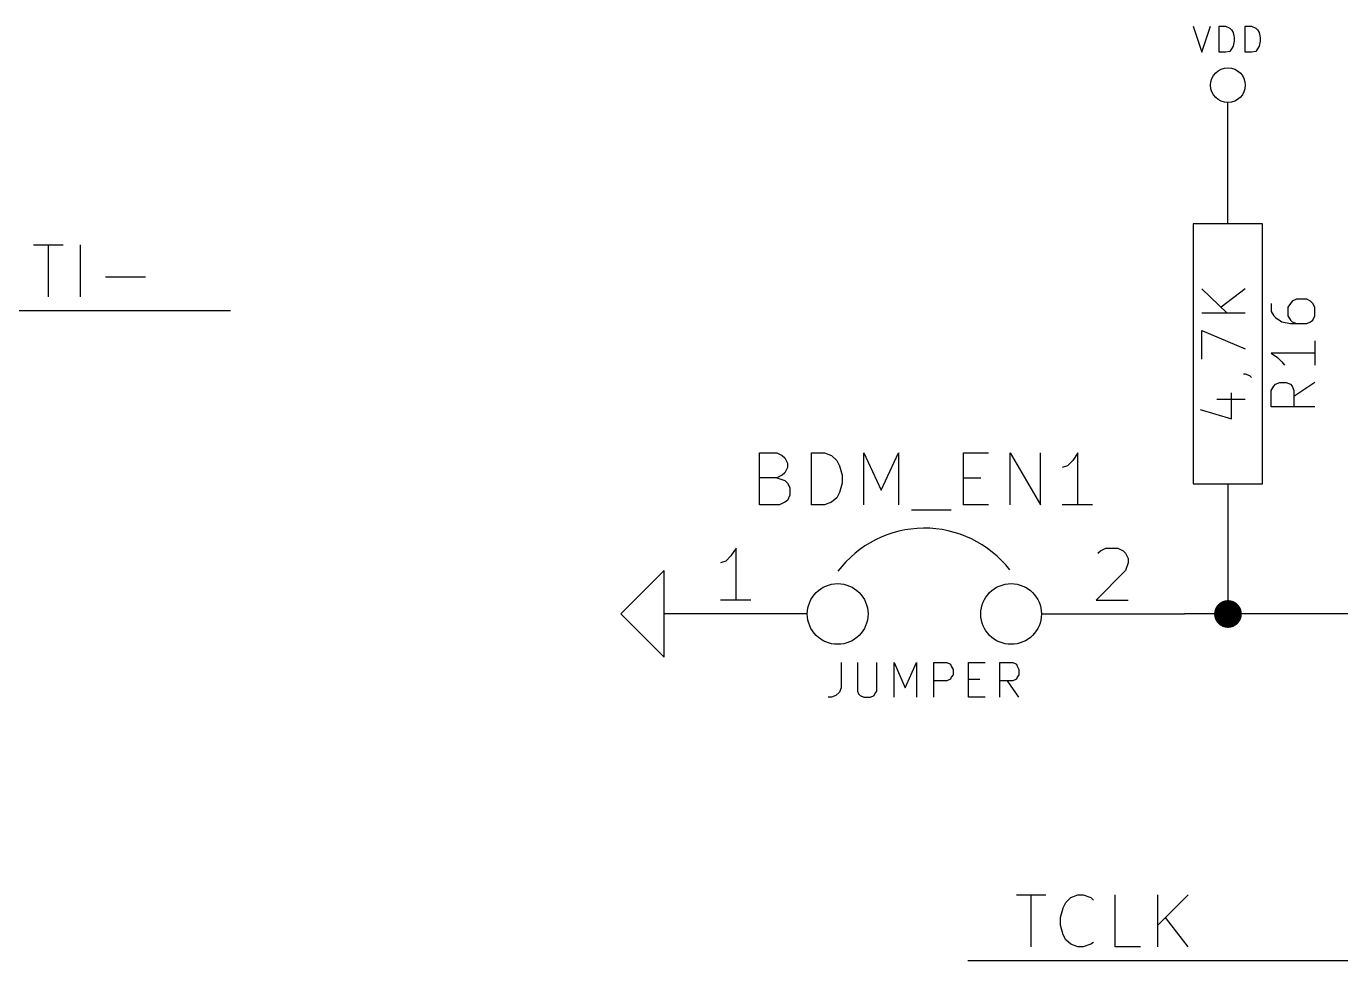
# Model space of a CAD drawing. Extents: x 4000 to 161350, y 4000 to 113000.
# Drawn here: x 36645 to 51800, y 79500 to 90280 of the extents above; entities that cross this region are included whole.
import ezdxf

# ---------------------------------------------------------------- set-up
doc = ezdxf.new("R2010")
doc.units = 0
for name, color, linetype in [('BLACK', 1, 'CONTINUOUS'), ('CYAN', 4, 'CONTINUOUS'), ('GREEN', 3, 'CONTINUOUS'), ('RED', 5, 'CONTINUOUS')]:
    doc.layers.add(name, color=color, linetype=linetype)

msp = doc.modelspace()

# ---------------------------------------------------------------- linework, layer by layer
at = {"layer": 'BLACK'}
for p, q in [((36730, 87760), (37070, 87760)), ((36900, 87160), (36900, 87760)), ((37270, 87160), (37270, 87760)), ((37560, 87390), (38020, 87390)), ((48060, 80260), (48400, 80260)), ((48230, 79660), (48230, 80260)), ((48600, 80110), (48630, 80170)), ((48630, 80170), (48690, 80230)), ((48690, 80230), (48770, 80260)), ((48770, 80260), (48830, 80260)), ((48830, 80260), (48920, 80230)), ((48920, 80230), (48950, 80200)), ((49200, 79660), (49200, 80260)), ((49690, 79660), (49690, 80260)), ((50040, 80260), (49690, 79910)), ((48570, 80000), (48600, 80110)), ((48570, 79910), (48570, 80000)), ((48600, 79800), (48570, 79910)), ((50040, 79660), (49780, 80000)), ((48630, 79740), (48600, 79800)), ((48690, 79690), (48630, 79740)), ((48770, 79660), (48690, 79690)), ((48830, 79660), (48770, 79660)), ((48920, 79690), (48830, 79660)), ((48950, 79710), (48920, 79690)), ((49490, 79660), (49200, 79660))]:
    msp.add_line(p, q, dxfattribs=at)
at = {"layer": 'CYAN'}
for p, q in [((50100, 90280), (50200, 89980)), ((50200, 89980), (50300, 90280)), ((50400, 89980), (50400, 90280)), ((50400, 90280), (50470, 90280)), ((50470, 90280), (50520, 90260)), ((50520, 90260), (50540, 90240)), ((50540, 90240), (50560, 90210)), ((50560, 90210), (50570, 90150)), ((50700, 89980), (50700, 90280)), ((50700, 90280), (50770, 90280)), ((50770, 90280), (50820, 90260)), ((50820, 90260), (50840, 90240)), ((50840, 90240), (50860, 90210)), ((50860, 90210), (50870, 90150)), ((50560, 90050), (50540, 90020)), ((50570, 90110), (50560, 90050)), ((50570, 90150), (50570, 90110)), ((50860, 90050), (50840, 90020)), ((50870, 90110), (50860, 90050)), ((50870, 90150), (50870, 90110)), ((50470, 89980), (50400, 89980)), ((50520, 89990), (50470, 89980)), ((50540, 90020), (50520, 89990)), ((50770, 89980), (50700, 89980)), ((50820, 89990), (50770, 89980)), ((50840, 90020), (50820, 89990)), ((50200, 87250), (50490, 86970)), ((50700, 87250), (50420, 87040)), ((51000, 87080), (51000, 86990)), ((51000, 86990), (51030, 86940)), ((51220, 87080), (51190, 87040)), ((51190, 87040), (51190, 86940)), ((51240, 87110), (51220, 87080)), ((51290, 87130), (51240, 87110)), ((51410, 87130), (51290, 87130)), ((51450, 87110), (51410, 87130)), ((51480, 87080), (51450, 87110)), ((51500, 87040), (51480, 87080)), ((51500, 86940), (51500, 87040)), ((50700, 86970), (50200, 86970)), ((51030, 86940), (51050, 86920)), ((51050, 86920), (51120, 86870)), ((51120, 86870), (51220, 86850)), ((51190, 86940), (51220, 86890)), ((51220, 86890), (51240, 86870)), ((51220, 86850), (51410, 86850)), ((51240, 86870), (51290, 86850)), ((51410, 86850), (51450, 86870)), ((51450, 86870), (51480, 86890)), ((51480, 86890), (51500, 86940)), ((50200, 86440), (50200, 86770)), ((50200, 86770), (50700, 86560)), ((51500, 86650), (51500, 86370)), ((51500, 86510), (51000, 86510)), ((51000, 86510), (51070, 86460)), ((51070, 86460), (51120, 86410)), ((51120, 86410), (51150, 86370)), ((50680, 86270), (50700, 86270)), ((50700, 86270), (50750, 86250)), ((50750, 86250), (50770, 86230)), ((51000, 86080), (51030, 86130)), ((51030, 86130), (51050, 86150)), ((51050, 86150), (51100, 86170)), ((51100, 86170), (51170, 86170)), ((51170, 86170), (51220, 86150)), ((51220, 86150), (51240, 86130)), ((51240, 86130), (51260, 86080)), ((51500, 86170), (51260, 86010)), ((50370, 85980), (50700, 85980)), ((50540, 85750), (50540, 86050)), ((51000, 85890), (51000, 86080)), ((51260, 86080), (51260, 85890)), ((50180, 85860), (50540, 85750)), ((51500, 85890), (51000, 85890)), ((45100, 84760), (45100, 85360)), ((45100, 85360), (45300, 85360)), ((45300, 85360), (45360, 85330)), ((45360, 85330), (45390, 85300)), ((45700, 84760), (45700, 85360)), ((45700, 85360), (45850, 85360)), ((45850, 85360), (45930, 85330)), ((45930, 85330), (45990, 85270)), ((46300, 84760), (46300, 85360)), ((46300, 85360), (46500, 84930)), ((46500, 84930), (46700, 85360)), ((46700, 85360), (46700, 84760)), ((47450, 84760), (47450, 85360)), ((47450, 85360), (47740, 85360)), ((47990, 84760), (47990, 85360)), ((47990, 85360), (48340, 84760)), ((48340, 84760), (48340, 85360)), ((48770, 85360), (48710, 85270)), ((48770, 84760), (48770, 85360)), ((45390, 85300), (45420, 85240)), ((45420, 85190), (45390, 85130)), ((45420, 85240), (45420, 85190)), ((45990, 85270), (46020, 85210)), ((46020, 85210), (46050, 85100)), ((48650, 85210), (48590, 85190)), ((48710, 85270), (48650, 85210)), ((45300, 85070), (45100, 85070)), ((45360, 85100), (45300, 85070)), ((45300, 85070), (45390, 85040)), ((45390, 85130), (45360, 85100)), ((45390, 85040), (45420, 85010)), ((46050, 85100), (46050, 85010)), ((47450, 85070), (47650, 85070)), ((45420, 85010), (45450, 84960)), ((45450, 84870), (45420, 84810)), ((45450, 84960), (45450, 84870)), ((46020, 84900), (45990, 84840)), ((46050, 85010), (46020, 84900)), ((45330, 84760), (45100, 84760)), ((45390, 84790), (45330, 84760)), ((45420, 84810), (45390, 84790)), ((45850, 84760), (45700, 84760)), ((45930, 84790), (45850, 84760)), ((45990, 84840), (45930, 84790)), ((47740, 84760), (47450, 84760)), ((48940, 84760), (48590, 84760)), ((46850, 84700), (47310, 84700)), ((46040, 82940), (46040, 82650)), ((46230, 82940), (46230, 82610)), ((46450, 82610), (46450, 82940)), ((46650, 82540), (46650, 82940)), ((46650, 82940), (46780, 82650)), ((46780, 82650), (46910, 82940)), ((46910, 82940), (46910, 82540)), ((47110, 82540), (47110, 82940)), ((47110, 82940), (47260, 82940)), ((47260, 82940), (47300, 82920)), ((47300, 82920), (47310, 82900)), ((47310, 82900), (47330, 82860)), ((47510, 82540), (47510, 82940)), ((47510, 82940), (47700, 82940)), ((47870, 82540), (47870, 82940)), ((47870, 82940), (48020, 82940)), ((48020, 82940), (48060, 82920)), ((48060, 82920), (48070, 82900)), ((48070, 82900), (48090, 82860)), ((47300, 82750), (47260, 82730)), ((47310, 82770), (47300, 82750)), ((47330, 82800), (47310, 82770)), ((47330, 82860), (47330, 82800)), ((47510, 82750), (47640, 82750)), ((48060, 82750), (48020, 82730)), ((48070, 82770), (48060, 82750)), ((48090, 82800), (48070, 82770)), ((48090, 82860), (48090, 82800)), ((46020, 82600), (45980, 82560)), ((46040, 82650), (46020, 82600)), ((46230, 82610), (46240, 82580)), ((46430, 82580), (46450, 82610)), ((47260, 82730), (47110, 82730)), ((48020, 82730), (47870, 82730)), ((48090, 82540), (47960, 82730)), ((45930, 82540), (45890, 82540)), ((45980, 82560), (45930, 82540)), ((46240, 82580), (46260, 82560)), ((46260, 82560), (46300, 82540)), ((46300, 82540), (46380, 82540)), ((46380, 82540), (46420, 82560)), ((46420, 82560), (46430, 82580)), ((47700, 82540), (47510, 82540))]:
    msp.add_line(p, q, dxfattribs=at)
at = {"layer": 'GREEN'}
for p, q in [((30500, 87000), (39000, 87000)), ((50500, 84000), (50500, 83500)), ((61500, 83500), (50000, 83500)), ((51500, 79500), (47500, 79500))]:
    msp.add_line(p, q, dxfattribs=at)
at = {"layer": 'GREEN', "const_width": 160}
msp.add_lwpolyline([(50420, 83500, 1), (50580, 83500, 1)], format="xyb", close=True, dxfattribs=at)
at = {"layer": 'RED'}
for p, q in [((50500, 89000), (50500, 89400)), ((50500, 88000), (50500, 89000)), ((50100, 88000), (50100, 85000)), ((50900, 88000), (50100, 88000)), ((50900, 85000), (50900, 88000)), ((50100, 85000), (50900, 85000)), ((50500, 85000), (50500, 84000)), ((44770, 84170), (44710, 84110)), ((44830, 84260), (44770, 84170)), ((44830, 83660), (44830, 84260)), ((49000, 84200), (49030, 84230)), ((49030, 84230), (49090, 84260)), ((49090, 84260), (49230, 84260)), ((49230, 84260), (49290, 84230)), ((49290, 84230), (49320, 84200)), ((49320, 84200), (49350, 84140)), ((49350, 84140), (49350, 84090)), ((44000, 84000), (43500, 83500)), ((44000, 83000), (44000, 84000)), ((44710, 84110), (44650, 84090)), ((49320, 84000), (48980, 83660)), ((49350, 84090), (49320, 84000)), ((45000, 83660), (44650, 83660)), ((48980, 83660), (49350, 83660)), ((43500, 83500), (44000, 83000)), ((45650, 83500), (44000, 83500)), ((48350, 83500), (50000, 83500)), ((52500, 79500), (51500, 79500))]:
    msp.add_line(p, q, dxfattribs=at)
for centre, radius in [((50500, 89600), 200), ((46000, 83500), 350), ((48000, 83500), 350)]:
    msp.add_circle(centre, radius, dxfattribs=at)
msp.add_arc((47000, 83240), 1250, -322, -217, dxfattribs=at)

doc.saveas('drawing.dxf')
